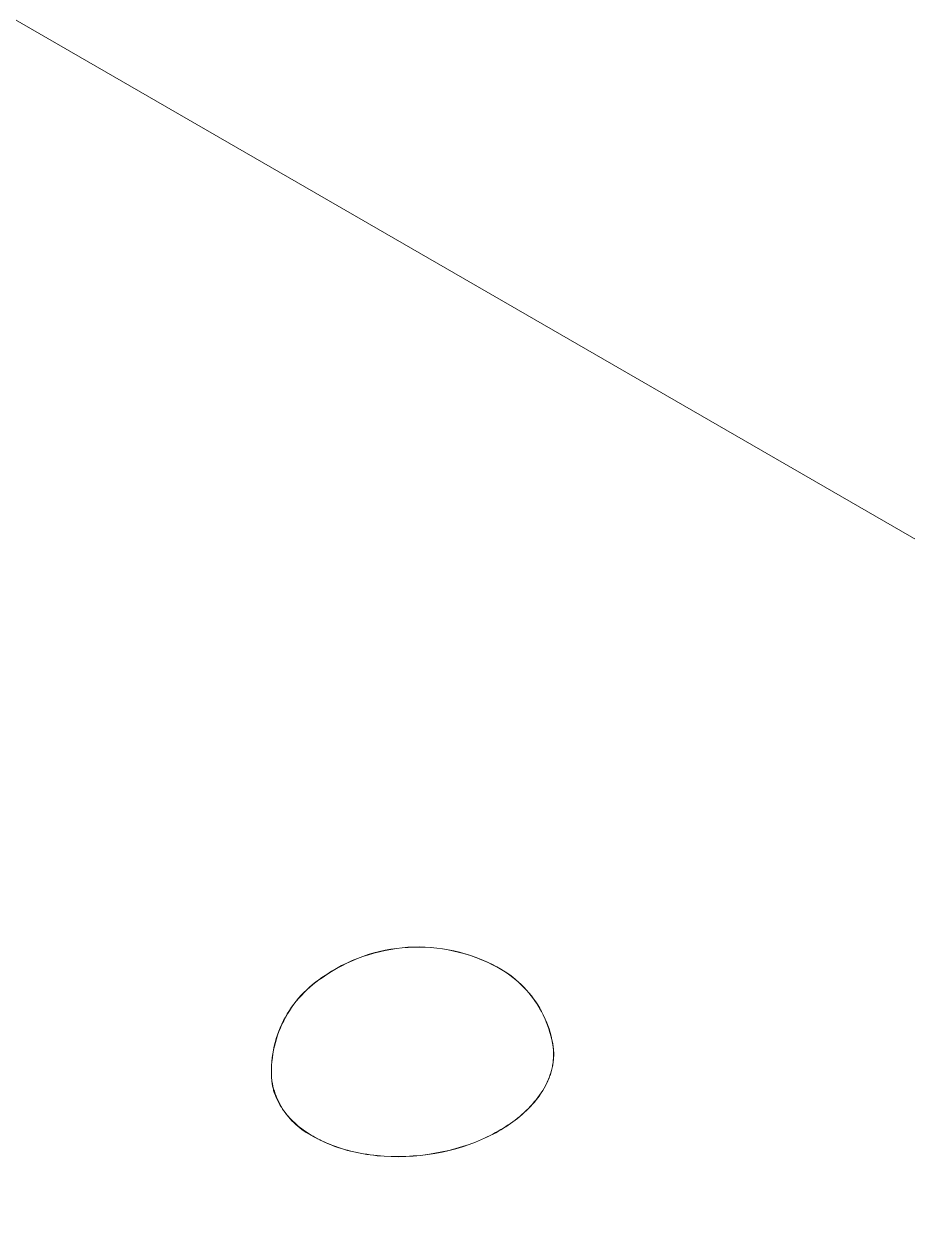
# Model space of a CAD drawing. Header units: inches. Extents: x -4 to 147, y -1 to 99.
# Drawn here: x 139.205 to 140.659, y 40.882 to 42.834 of the extents above; entities that cross this region are included whole.
import ezdxf

# ---------------------------------------------------------------- set-up
doc = ezdxf.new("R2010")
doc.units = ezdxf.units.IN
doc.layers.add('ZANO_R', color=7, linetype='Continuous', lineweight=0)

msp = doc.modelspace()

# ---------------------------------------------------------------- linework, layer by layer
at = {"layer": 'ZANO_R'}
for p, q in [((137.75009, 43.67222), (144.13041, 39.98854)), ((139.77204, 41.30131), (139.78116, 41.304)), ((139.77204, 41.30131), (139.78116, 41.304)), ((139.77224, 41.30107), (139.78135, 41.30376)), ((139.78116, 41.304), (139.79036, 41.30637)), ((139.78116, 41.304), (139.79036, 41.30637)), ((139.78135, 41.30376), (139.79056, 41.30613)), ((139.79036, 41.30637), (139.79964, 41.30842)), ((139.79036, 41.30637), (139.79964, 41.30842)), ((139.79056, 41.30613), (139.79984, 41.30818)), ((139.79964, 41.30842), (139.80899, 41.31015)), ((139.79964, 41.30842), (139.80899, 41.31015)), ((139.79984, 41.30818), (139.80919, 41.30991)), ((139.80899, 41.31015), (139.81839, 41.31155)), ((139.80899, 41.31015), (139.81839, 41.31155)), ((139.80919, 41.30991), (139.81859, 41.31131)), ((139.81839, 41.31155), (139.82783, 41.31262)), ((139.81839, 41.31155), (139.82783, 41.31262)), ((139.81859, 41.31131), (139.82803, 41.31238)), ((139.82783, 41.31262), (139.83731, 41.31337)), ((139.82783, 41.31262), (139.83731, 41.31337)), ((139.82803, 41.31238), (139.83751, 41.31313)), ((139.83731, 41.31337), (139.84681, 41.31378)), ((139.83731, 41.31337), (139.84681, 41.31378)), ((139.83751, 41.31313), (139.847, 41.31354)), ((139.84681, 41.31378), (139.85631, 41.31386)), ((139.84681, 41.31378), (139.85631, 41.31386)), ((139.847, 41.31354), (139.85651, 41.31362)), ((139.85631, 41.31386), (139.86581, 41.31362)), ((139.85631, 41.31386), (139.86581, 41.31362)), ((139.85651, 41.31362), (139.86601, 41.31337)), ((139.86581, 41.31362), (139.8753, 41.31304)), ((139.86581, 41.31362), (139.8753, 41.31304)), ((139.86601, 41.31337), (139.8755, 41.3128)), ((139.8753, 41.31304), (139.88476, 41.31213)), ((139.8753, 41.31304), (139.88476, 41.31213)), ((139.8755, 41.3128), (139.88496, 41.31189)), ((139.88476, 41.31213), (139.89419, 41.31089)), ((139.88476, 41.31213), (139.89419, 41.31089)), ((139.88496, 41.31189), (139.89438, 41.31065)), ((139.89419, 41.31089), (139.90356, 41.30933)), ((139.89419, 41.31089), (139.90356, 41.30933)), ((139.89438, 41.31065), (139.90376, 41.30909)), ((139.90356, 41.30933), (139.91288, 41.30744)), ((139.90356, 41.30933), (139.91288, 41.30744)), ((139.90376, 41.30909), (139.91307, 41.3072)), ((139.91288, 41.30744), (139.92212, 41.30523)), ((139.91288, 41.30744), (139.92212, 41.30523)), ((139.91307, 41.3072), (139.92232, 41.30499)), ((139.92212, 41.30523), (139.93128, 41.3027)), ((139.92212, 41.30523), (139.93128, 41.3027)), ((139.92232, 41.30499), (139.93148, 41.30246)), ((139.93128, 41.3027), (139.94035, 41.29985)), ((139.93128, 41.3027), (139.94035, 41.29985)), ((139.93148, 41.30246), (139.94055, 41.29961)), ((139.7198, 41.27868), (139.72816, 41.2832)), ((139.7198, 41.27868), (139.72816, 41.2832)), ((139.72, 41.27844), (139.72836, 41.28296)), ((139.72816, 41.2832), (139.73668, 41.28743)), ((139.72816, 41.2832), (139.73668, 41.28743)), ((139.72836, 41.28296), (139.73687, 41.28719)), ((139.73668, 41.28743), (139.74533, 41.29136)), ((139.73668, 41.28743), (139.74533, 41.29136)), ((139.73687, 41.28719), (139.74553, 41.29112)), ((139.74533, 41.29136), (139.75412, 41.29498)), ((139.74533, 41.29136), (139.75412, 41.29498)), ((139.74553, 41.29112), (139.75431, 41.29474)), ((139.75412, 41.29498), (139.76302, 41.2983)), ((139.75412, 41.29498), (139.76302, 41.2983)), ((139.75431, 41.29474), (139.76322, 41.29806)), ((139.76302, 41.2983), (139.77204, 41.30131)), ((139.76302, 41.2983), (139.77204, 41.30131)), ((139.76322, 41.29806), (139.77224, 41.30107)), ((139.94035, 41.29985), (139.94932, 41.29669)), ((139.94035, 41.29985), (139.94932, 41.29669)), ((139.94055, 41.29961), (139.94951, 41.29644)), ((139.94932, 41.29669), (139.95816, 41.29321)), ((139.94932, 41.29669), (139.95816, 41.29321)), ((139.94951, 41.29644), (139.95836, 41.29297)), ((139.95816, 41.29321), (139.96689, 41.28944)), ((139.95816, 41.29321), (139.96689, 41.28944)), ((139.95836, 41.29297), (139.96708, 41.28919)), ((139.96689, 41.28944), (139.97547, 41.28536)), ((139.96689, 41.28944), (139.97547, 41.28536)), ((139.96708, 41.28919), (139.97567, 41.28511)), ((139.97547, 41.28536), (139.98391, 41.28098)), ((139.97547, 41.28536), (139.98391, 41.28098)), ((139.97567, 41.28511), (139.98411, 41.28074)), ((139.69046, 41.25979), (139.69573, 41.26341)), ((139.69046, 41.25979), (139.69573, 41.26341)), ((139.69066, 41.25954), (139.69593, 41.26316)), ((139.69573, 41.26341), (139.70358, 41.26877)), ((139.69573, 41.26341), (139.70358, 41.26877)), ((139.69593, 41.26316), (139.70378, 41.26853)), ((139.70358, 41.26877), (139.7116, 41.27387)), ((139.70358, 41.26877), (139.7116, 41.27387)), ((139.70378, 41.26853), (139.7118, 41.27363)), ((139.7116, 41.27387), (139.7198, 41.27868)), ((139.7116, 41.27387), (139.7198, 41.27868)), ((139.7118, 41.27363), (139.72, 41.27844)), ((139.98391, 41.28098), (139.98932, 41.27797)), ((139.98391, 41.28098), (139.98932, 41.27797)), ((139.98411, 41.28074), (139.98951, 41.27773)), ((139.98932, 41.27797), (139.99462, 41.27478)), ((139.98932, 41.27797), (139.99461, 41.27477)), ((139.98951, 41.27773), (139.99481, 41.27453)), ((139.99461, 41.27477), (139.9998, 41.27139)), ((139.99462, 41.27478), (139.9998, 41.2714)), ((139.99481, 41.27453), (140, 41.27116)), ((139.9998, 41.2714), (140.00487, 41.26784)), ((139.9998, 41.27139), (140.00486, 41.26784)), ((140, 41.27116), (140.00507, 41.2676)), ((140.00486, 41.26784), (140.0098, 41.26411)), ((140.00487, 41.26784), (140.00981, 41.26412)), ((140.00507, 41.2676), (140.01001, 41.26387)), ((140.0098, 41.26411), (140.01461, 41.26021)), ((140.00981, 41.26412), (140.01462, 41.26022)), ((140.01001, 41.26387), (140.01482, 41.25998)), ((139.66613, 41.23909), (139.67071, 41.24356)), ((139.66613, 41.23909), (139.67071, 41.24356)), ((139.66633, 41.23884), (139.6709, 41.24331)), ((139.67071, 41.24356), (139.67543, 41.24787)), ((139.67071, 41.24356), (139.67543, 41.24787)), ((139.6709, 41.24331), (139.67563, 41.24762)), ((139.67543, 41.24787), (139.6803, 41.25201)), ((139.67543, 41.24787), (139.6803, 41.25201)), ((139.67563, 41.24762), (139.6805, 41.25177)), ((139.6803, 41.25201), (139.68532, 41.25599)), ((139.6803, 41.25201), (139.68532, 41.25599)), ((139.6805, 41.25177), (139.68551, 41.25574)), ((139.68532, 41.25599), (139.69046, 41.25979)), ((139.68532, 41.25599), (139.69046, 41.25979)), ((139.68551, 41.25574), (139.69066, 41.25954)), ((140.01461, 41.26021), (140.01928, 41.25615)), ((140.01462, 41.26022), (140.01929, 41.25616)), ((140.01482, 41.25998), (140.01949, 41.25592)), ((140.01928, 41.25615), (140.02381, 41.25193)), ((140.01929, 41.25616), (140.02382, 41.25194)), ((140.01949, 41.25592), (140.02401, 41.25169)), ((140.02381, 41.25193), (140.02818, 41.24755)), ((140.02382, 41.25194), (140.02819, 41.24756)), ((140.02401, 41.25169), (140.02839, 41.24732)), ((140.02818, 41.24755), (140.0324, 41.24303)), ((140.02819, 41.24756), (140.03242, 41.24304)), ((140.02839, 41.24732), (140.03261, 41.2428)), ((139.64945, 41.21971), (139.65337, 41.22477)), ((139.64945, 41.21971), (139.65337, 41.22477)), ((139.64965, 41.21947), (139.65357, 41.22453)), ((139.65337, 41.22477), (139.65746, 41.22969)), ((139.65337, 41.22477), (139.65746, 41.22969)), ((139.65357, 41.22453), (139.65765, 41.22944)), ((139.65746, 41.22969), (139.66171, 41.23446)), ((139.65746, 41.22969), (139.66171, 41.23446)), ((139.65765, 41.22944), (139.66191, 41.23422)), ((139.66171, 41.23446), (139.66613, 41.23909)), ((139.66171, 41.23446), (139.66613, 41.23909)), ((139.66191, 41.23422), (139.66633, 41.23884)), ((140.0324, 41.24303), (140.03647, 41.23836)), ((140.03242, 41.24304), (140.03648, 41.23837)), ((140.03261, 41.2428), (140.03668, 41.23813)), ((140.03647, 41.23836), (140.04037, 41.23355)), ((140.03648, 41.23837), (140.04038, 41.23356)), ((140.03668, 41.23813), (140.04058, 41.23332)), ((140.04037, 41.23355), (140.0441, 41.22861)), ((140.04038, 41.23356), (140.04411, 41.22862)), ((140.04058, 41.23332), (140.04431, 41.22838)), ((140.0441, 41.22861), (140.04766, 41.22355)), ((140.04411, 41.22862), (140.04767, 41.22356)), ((140.04431, 41.22838), (140.04787, 41.22332)), ((140.04767, 41.22356), (140.05105, 41.21838)), ((139.63877, 41.20378), (139.64215, 41.20921)), ((139.63877, 41.20378), (139.64215, 41.20921)), ((139.63897, 41.20354), (139.64235, 41.20897)), ((139.64215, 41.20921), (139.64571, 41.21452)), ((139.64215, 41.20921), (139.64571, 41.21452)), ((139.64235, 41.20897), (139.64591, 41.21428)), ((139.64571, 41.21452), (139.64945, 41.21971)), ((139.64571, 41.21452), (139.64945, 41.21971)), ((139.64591, 41.21428), (139.64965, 41.21947)), ((140.04766, 41.22355), (140.05104, 41.21837)), ((140.04787, 41.22332), (140.05125, 41.21813)), ((140.05104, 41.21837), (140.05423, 41.21307)), ((140.05105, 41.21838), (140.05425, 41.21308)), ((140.05125, 41.21813), (140.05445, 41.21283)), ((140.05423, 41.21307), (140.05725, 41.20766)), ((140.05425, 41.21308), (140.05726, 41.20767)), ((140.05445, 41.21283), (140.05746, 41.20743)), ((140.05725, 41.20766), (140.06007, 41.20215)), ((140.05726, 41.20767), (140.06009, 41.20216)), ((140.05746, 41.20743), (140.06028, 41.20192)), ((139.6272, 41.18098), (139.6298, 41.18683)), ((139.6272, 41.18098), (139.6298, 41.18683)), ((139.6274, 41.18074), (139.63, 41.18658)), ((139.6298, 41.18683), (139.6326, 41.19258)), ((139.6298, 41.18683), (139.6326, 41.19258)), ((139.63, 41.18658), (139.63279, 41.19234)), ((139.6326, 41.19258), (139.63559, 41.19823)), ((139.6326, 41.19258), (139.63559, 41.19823)), ((139.63279, 41.19234), (139.63579, 41.19799)), ((139.63559, 41.19823), (139.63877, 41.20378)), ((139.63559, 41.19823), (139.63877, 41.20378)), ((139.63579, 41.19799), (139.63897, 41.20354)), ((140.06007, 41.20215), (140.0627, 41.19655)), ((140.06009, 41.20216), (140.06272, 41.19656)), ((140.06028, 41.20192), (140.06291, 41.19632)), ((140.0627, 41.19655), (140.06514, 41.19086)), ((140.06272, 41.19656), (140.06515, 41.19087)), ((140.06291, 41.19632), (140.06535, 41.19063)), ((140.06514, 41.19086), (140.06738, 41.18509)), ((140.06515, 41.19087), (140.06739, 41.1851)), ((140.06535, 41.19063), (140.06759, 41.18486)), ((140.06738, 41.18509), (140.06941, 41.17925)), ((140.06739, 41.1851), (140.06942, 41.17925)), ((140.06759, 41.18486), (140.06962, 41.17901)), ((139.62064, 41.16296), (139.62262, 41.16904)), ((139.62064, 41.16296), (139.62262, 41.16904)), ((139.62084, 41.16272), (139.62282, 41.1688)), ((139.62262, 41.16904), (139.62481, 41.17505)), ((139.62262, 41.16904), (139.62481, 41.17505)), ((139.62282, 41.1688), (139.625, 41.17481)), ((139.62481, 41.17505), (139.6272, 41.18098)), ((139.62481, 41.17505), (139.6272, 41.18098)), ((139.625, 41.17481), (139.6274, 41.18074)), ((140.06941, 41.17925), (140.07125, 41.17334)), ((140.06942, 41.17925), (140.07126, 41.17334)), ((140.06962, 41.17901), (140.07145, 41.1731)), ((140.07125, 41.17334), (140.07287, 41.16737)), ((140.07126, 41.17334), (140.07288, 41.16737)), ((140.07145, 41.1731), (140.07308, 41.16713)), ((140.07287, 41.16737), (140.07429, 41.16134)), ((140.07288, 41.16737), (140.0743, 41.16135)), ((140.07308, 41.16713), (140.0745, 41.1611)), ((139.61597, 41.14435), (139.61731, 41.15061)), ((139.61597, 41.14435), (139.61731, 41.15061)), ((139.61617, 41.14411), (139.61751, 41.15036)), ((139.61731, 41.15061), (139.61887, 41.15681)), ((139.61731, 41.15061), (139.61887, 41.15681)), ((139.61751, 41.15036), (139.61907, 41.15657)), ((139.61887, 41.15681), (139.62064, 41.16296)), ((139.61887, 41.15681), (139.62064, 41.16296)), ((139.61907, 41.15657), (139.62084, 41.16272)), ((140.07429, 41.16134), (140.0755, 41.15527)), ((140.0743, 41.16135), (140.07551, 41.15528)), ((140.0745, 41.1611), (140.0757, 41.15503)), ((140.0755, 41.15527), (140.0765, 41.14917)), ((140.07551, 41.15528), (140.0765, 41.14917)), ((140.0757, 41.15503), (140.0767, 41.14893)), ((140.0765, 41.14917), (140.07674, 41.14705)), ((140.0765, 41.14917), (140.07674, 41.14705)), ((140.07693, 41.14681), (140.0767, 41.14893)), ((140.07674, 41.14705), (140.07692, 41.14494)), ((140.07674, 41.14705), (140.07692, 41.14494)), ((140.07712, 41.14469), (140.07693, 41.14681)), ((139.61324, 41.12537), (139.61393, 41.13173)), ((139.61324, 41.12537), (139.61393, 41.13173)), ((139.61344, 41.12512), (139.61413, 41.13148)), ((139.61393, 41.13173), (139.61484, 41.13806)), ((139.61393, 41.13173), (139.61484, 41.13806)), ((139.61413, 41.13148), (139.61504, 41.13781)), ((139.61484, 41.13806), (139.61597, 41.14435)), ((139.61484, 41.13806), (139.61597, 41.14435)), ((139.61504, 41.13781), (139.61617, 41.14411)), ((140.07674, 41.12785), (140.07651, 41.1257)), ((140.07674, 41.12785), (140.07651, 41.1257)), ((140.07671, 41.12546), (140.07694, 41.1276)), ((140.07692, 41.12999), (140.07674, 41.12785)), ((140.07692, 41.12999), (140.07674, 41.12785)), ((140.07692, 41.14494), (140.07706, 41.14281)), ((140.07692, 41.14494), (140.07706, 41.14281)), ((140.07706, 41.13213), (140.07692, 41.12999)), ((140.07706, 41.13213), (140.07692, 41.12999)), ((140.07694, 41.1276), (140.07712, 41.12975)), ((140.07706, 41.14281), (140.07715, 41.14068)), ((140.07706, 41.14281), (140.07715, 41.14068)), ((140.07715, 41.13427), (140.07706, 41.13213)), ((140.07715, 41.13427), (140.07706, 41.13213)), ((140.07726, 41.14257), (140.07712, 41.14469)), ((140.07712, 41.12975), (140.07726, 41.13189)), ((140.07715, 41.14068), (140.0772, 41.13855)), ((140.07715, 41.14068), (140.0772, 41.13855)), ((140.0772, 41.13641), (140.07715, 41.13427)), ((140.0772, 41.13641), (140.07715, 41.13427)), ((140.0772, 41.13855), (140.0772, 41.13641)), ((140.0772, 41.13855), (140.0772, 41.13641)), ((140.07735, 41.14044), (140.07726, 41.14257)), ((140.07726, 41.13189), (140.07735, 41.13403)), ((140.0774, 41.13831), (140.07735, 41.14044)), ((140.07735, 41.13403), (140.0774, 41.13617)), ((140.0774, 41.13617), (140.0774, 41.13831)), ((139.61249, 41.1062), (139.61252, 41.1126)), ((139.61249, 41.1062), (139.61252, 41.1126)), ((139.61252, 41.1126), (139.61277, 41.11899)), ((139.61252, 41.1126), (139.61277, 41.11899)), ((139.61269, 41.10596), (139.61272, 41.11235)), ((139.61272, 41.11235), (139.61297, 41.11875)), ((139.61277, 41.11899), (139.61324, 41.12537)), ((139.61277, 41.11899), (139.61324, 41.12537)), ((139.61297, 41.11875), (139.61344, 41.12512)), ((140.07241, 41.1065), (140.07174, 41.10438)), ((140.07241, 41.1065), (140.07174, 41.10438)), ((140.07305, 41.10861), (140.07241, 41.1065)), ((140.07305, 41.10861), (140.07241, 41.1065)), ((140.07261, 41.10625), (140.07324, 41.10837)), ((140.07364, 41.11074), (140.07305, 41.10861)), ((140.07364, 41.11074), (140.07305, 41.10861)), ((140.07324, 41.10837), (140.07383, 41.1105)), ((140.07418, 41.11287), (140.07364, 41.11074)), ((140.07418, 41.11287), (140.07364, 41.11074)), ((140.07383, 41.1105), (140.07438, 41.11262)), ((140.07468, 41.115), (140.07418, 41.11287)), ((140.07468, 41.115), (140.07418, 41.11287)), ((140.07438, 41.11262), (140.07488, 41.11476)), ((140.07514, 41.11713), (140.07468, 41.115)), ((140.07514, 41.11713), (140.07468, 41.115)), ((140.07488, 41.11476), (140.07533, 41.11689)), ((140.07555, 41.11927), (140.07514, 41.11713)), ((140.07555, 41.11927), (140.07514, 41.11713)), ((140.07533, 41.11689), (140.07575, 41.11903)), ((140.07592, 41.12141), (140.07555, 41.11927)), ((140.07592, 41.12141), (140.07555, 41.11927)), ((140.07575, 41.11903), (140.07611, 41.12117)), ((140.07624, 41.12356), (140.07592, 41.12141)), ((140.07624, 41.12356), (140.07592, 41.12141)), ((140.07611, 41.12117), (140.07643, 41.12332)), ((140.07651, 41.1257), (140.07624, 41.12356)), ((140.07651, 41.1257), (140.07624, 41.12356)), ((140.07643, 41.12332), (140.07671, 41.12546)), ((139.61268, 41.09981), (139.61249, 41.1062)), ((139.61268, 41.09981), (139.61249, 41.1062)), ((139.61309, 41.09342), (139.61268, 41.09981)), ((139.61309, 41.09342), (139.61268, 41.09981)), ((139.61288, 41.09956), (139.61269, 41.10596)), ((139.61329, 41.09318), (139.61288, 41.09956)), ((139.61332, 41.09166), (139.61309, 41.09342)), ((139.61332, 41.09166), (139.61309, 41.09342)), ((139.61329, 41.09318), (139.61412, 41.08889)), ((139.61358, 41.0899), (139.61332, 41.09166)), ((139.61358, 41.0899), (139.61332, 41.09166)), ((139.61387, 41.08815), (139.61358, 41.0899)), ((139.61387, 41.08815), (139.61358, 41.0899)), ((139.6142, 41.0864), (139.61387, 41.08815)), ((139.6142, 41.0864), (139.61387, 41.08815)), ((139.61412, 41.08889), (139.6151, 41.08463)), ((140.06583, 41.08981), (140.06378, 41.08573)), ((140.06583, 41.08981), (140.06378, 41.08573)), ((140.06397, 41.08549), (140.06602, 41.08957)), ((140.06679, 41.09187), (140.06583, 41.08981)), ((140.06679, 41.09187), (140.06583, 41.08981)), ((140.06602, 41.08957), (140.06699, 41.09162)), ((140.06772, 41.09393), (140.06679, 41.09187)), ((140.06772, 41.09393), (140.06679, 41.09187)), ((140.06699, 41.09162), (140.06792, 41.09369)), ((140.06861, 41.096), (140.06772, 41.09393)), ((140.06861, 41.096), (140.06772, 41.09393)), ((140.06792, 41.09369), (140.0688, 41.09576)), ((140.06945, 41.09809), (140.06861, 41.096)), ((140.06945, 41.09809), (140.06861, 41.096)), ((140.0688, 41.09576), (140.06965, 41.09785)), ((140.07026, 41.10018), (140.06945, 41.09809)), ((140.07026, 41.10018), (140.06945, 41.09809)), ((140.06965, 41.09785), (140.07045, 41.09994)), ((140.07102, 41.10228), (140.07026, 41.10018)), ((140.07102, 41.10228), (140.07026, 41.10018)), ((140.07045, 41.09994), (140.07121, 41.10204)), ((140.07174, 41.10438), (140.07102, 41.10228)), ((140.07174, 41.10438), (140.07102, 41.10228)), ((140.07121, 41.10204), (140.07193, 41.10414)), ((140.07193, 41.10414), (140.07261, 41.10625)), ((139.61455, 41.08466), (139.6142, 41.0864)), ((139.61455, 41.08466), (139.6142, 41.0864)), ((139.61494, 41.08293), (139.61455, 41.08466)), ((139.61494, 41.08293), (139.61455, 41.08466)), ((139.61536, 41.0812), (139.61494, 41.08293)), ((139.61536, 41.0812), (139.61494, 41.08293)), ((139.6151, 41.08463), (139.61623, 41.08041)), ((139.61581, 41.07948), (139.61536, 41.0812)), ((139.61581, 41.07948), (139.61536, 41.0812)), ((139.61629, 41.07776), (139.61581, 41.07948)), ((139.61629, 41.07776), (139.61581, 41.07948)), ((139.61623, 41.08041), (139.6175, 41.07623)), ((139.6168, 41.07606), (139.61629, 41.07776)), ((139.6168, 41.07606), (139.61629, 41.07776)), ((139.61734, 41.07436), (139.6168, 41.07606)), ((139.61734, 41.07436), (139.6168, 41.07606)), ((139.61791, 41.07267), (139.61734, 41.07436)), ((139.61791, 41.07267), (139.61734, 41.07436)), ((139.6175, 41.07623), (139.61892, 41.0721)), ((139.61915, 41.06932), (139.61791, 41.07267)), ((139.61915, 41.06932), (139.61791, 41.07267)), ((139.61892, 41.0721), (139.62048, 41.06801)), ((139.6205, 41.066), (139.61915, 41.06932)), ((139.6205, 41.066), (139.61915, 41.06932)), ((139.62048, 41.06801), (139.62218, 41.06399)), ((140.05408, 41.06992), (140.05131, 41.06611)), ((140.05408, 41.06992), (140.05131, 41.06611)), ((140.05151, 41.06587), (140.05428, 41.06968)), ((140.05672, 41.07379), (140.05408, 41.06992)), ((140.05672, 41.07379), (140.05408, 41.06992)), ((140.05428, 41.06968), (140.05691, 41.07355)), ((140.05922, 41.07772), (140.05672, 41.07379)), ((140.05922, 41.07772), (140.05672, 41.07379)), ((140.05691, 41.07355), (140.05941, 41.07748)), ((140.06157, 41.0817), (140.05922, 41.07772)), ((140.06157, 41.0817), (140.05922, 41.07772)), ((140.05941, 41.07748), (140.06177, 41.08146)), ((140.06378, 41.08573), (140.06157, 41.0817)), ((140.06378, 41.08573), (140.06157, 41.0817)), ((140.06177, 41.08146), (140.06397, 41.08549)), ((139.62197, 41.06273), (139.6205, 41.066)), ((139.62197, 41.06273), (139.6205, 41.066)), ((139.62355, 41.0595), (139.62197, 41.06273)), ((139.62355, 41.0595), (139.62197, 41.06273)), ((139.62218, 41.06399), (139.62401, 41.06002)), ((139.62525, 41.05631), (139.62355, 41.0595)), ((139.62525, 41.05631), (139.62355, 41.0595)), ((139.62401, 41.06002), (139.62599, 41.05612)), ((139.62705, 41.05316), (139.62525, 41.05631)), ((139.62705, 41.05316), (139.62525, 41.05631)), ((139.62599, 41.05612), (139.62809, 41.05229)), ((139.62896, 41.05007), (139.62705, 41.05316)), ((139.62896, 41.05007), (139.62705, 41.05316)), ((139.62809, 41.05229), (139.63033, 41.04854)), ((139.63097, 41.04703), (139.62896, 41.05007)), ((139.63097, 41.04703), (139.62896, 41.05007)), ((139.63033, 41.04854), (139.6327, 41.04487)), ((140.03567, 41.04807), (140.03222, 41.04468)), ((140.03567, 41.04807), (140.03222, 41.04468)), ((140.03902, 41.05154), (140.03567, 41.04807)), ((140.03902, 41.05154), (140.03567, 41.04807)), ((140.03586, 41.04783), (140.03921, 41.05129)), ((140.04226, 41.05508), (140.03902, 41.05154)), ((140.04226, 41.05508), (140.03902, 41.05154)), ((140.03921, 41.05129), (140.04246, 41.05483)), ((140.0454, 41.05869), (140.04226, 41.05508)), ((140.0454, 41.05869), (140.04226, 41.05508)), ((140.04246, 41.05483), (140.04559, 41.05844)), ((140.04841, 41.06237), (140.0454, 41.05869)), ((140.04841, 41.06237), (140.0454, 41.05869)), ((140.04559, 41.05844), (140.04861, 41.06212)), ((140.05131, 41.06611), (140.04841, 41.06237)), ((140.05131, 41.06611), (140.04841, 41.06237)), ((140.04861, 41.06212), (140.05151, 41.06587)), ((139.63309, 41.04404), (139.63097, 41.04703)), ((139.63309, 41.04404), (139.63097, 41.04703)), ((139.6327, 41.04487), (139.63519, 41.04128)), ((139.6353, 41.0411), (139.63309, 41.04404)), ((139.6353, 41.0411), (139.63309, 41.04404)), ((139.63519, 41.04128), (139.6378, 41.03778)), ((139.6376, 41.03821), (139.6353, 41.0411)), ((139.6376, 41.03821), (139.6353, 41.0411)), ((139.64, 41.03539), (139.6376, 41.03821)), ((139.64, 41.03539), (139.6376, 41.03821)), ((139.6378, 41.03778), (139.64054, 41.03437)), ((139.64248, 41.03262), (139.64, 41.03539)), ((139.64248, 41.03262), (139.64, 41.03539)), ((139.64054, 41.03437), (139.64339, 41.03105)), ((139.64505, 41.02991), (139.64248, 41.03262)), ((139.64505, 41.02991), (139.64248, 41.03262)), ((139.64339, 41.03105), (139.64635, 41.02784)), ((139.6477, 41.02726), (139.64505, 41.02991)), ((139.6477, 41.02726), (139.64505, 41.02991)), ((140.01373, 41.02892), (140.00982, 41.02602)), ((140.01373, 41.02892), (140.00982, 41.02602)), ((140.01002, 41.02578), (140.01392, 41.02868)), ((140.01757, 41.03191), (140.01373, 41.02892)), ((140.01757, 41.03191), (140.01373, 41.02892)), ((140.01392, 41.02868), (140.01777, 41.03167)), ((140.02135, 41.03498), (140.01757, 41.03191)), ((140.02135, 41.03498), (140.01757, 41.03191)), ((140.01777, 41.03167), (140.02155, 41.03474)), ((140.02506, 41.03814), (140.02135, 41.03498)), ((140.02506, 41.03814), (140.02135, 41.03498)), ((140.02155, 41.03474), (140.02525, 41.03789)), ((140.02868, 41.04137), (140.02506, 41.03814)), ((140.02868, 41.04137), (140.02506, 41.03814)), ((140.02525, 41.03789), (140.02888, 41.04113)), ((140.03222, 41.04468), (140.02868, 41.04137)), ((140.03222, 41.04468), (140.02868, 41.04137)), ((140.02888, 41.04113), (140.03242, 41.04444)), ((140.03242, 41.04444), (140.03586, 41.04783)), ((139.64635, 41.02784), (139.64942, 41.02473)), ((139.65043, 41.02467), (139.6477, 41.02726)), ((139.65043, 41.02467), (139.6477, 41.02726)), ((139.64942, 41.02473), (139.6526, 41.02173)), ((139.65323, 41.02214), (139.65043, 41.02467)), ((139.65323, 41.02214), (139.65043, 41.02467)), ((139.6526, 41.02173), (139.65588, 41.01885)), ((139.65609, 41.01968), (139.65323, 41.02214)), ((139.65609, 41.01968), (139.65323, 41.02214)), ((139.65588, 41.01885), (139.65926, 41.01607)), ((139.65903, 41.01728), (139.65609, 41.01968)), ((139.65903, 41.01728), (139.65609, 41.01968)), ((139.66203, 41.01494), (139.65903, 41.01728)), ((139.66203, 41.01494), (139.65903, 41.01728)), ((139.65926, 41.01607), (139.66273, 41.01342)), ((139.66509, 41.01267), (139.66203, 41.01494)), ((139.66509, 41.01267), (139.66203, 41.01494)), ((139.66273, 41.01342), (139.66629, 41.01089)), ((139.6682, 41.01046), (139.66509, 41.01267)), ((139.6682, 41.01046), (139.66509, 41.01267)), ((139.66629, 41.01089), (139.66994, 41.00848)), ((139.67137, 41.00832), (139.6682, 41.01046)), ((139.67137, 41.00832), (139.6682, 41.01046)), ((139.98609, 41.01075), (139.98174, 41.00833)), ((139.98609, 41.01075), (139.98174, 41.00833)), ((139.98194, 41.00809), (139.98628, 41.01051)), ((139.99032, 41.01321), (139.98609, 41.01075)), ((139.99032, 41.01321), (139.98609, 41.01075)), ((139.98628, 41.01051), (139.99052, 41.01297)), ((139.99445, 41.01571), (139.99032, 41.01321)), ((139.99445, 41.01571), (139.99032, 41.01321)), ((139.99052, 41.01297), (139.99464, 41.01547)), ((139.99846, 41.01824), (139.99445, 41.01571)), ((139.99846, 41.01824), (139.99445, 41.01571)), ((139.99464, 41.01547), (139.99866, 41.018)), ((140.00236, 41.02081), (139.99846, 41.01824)), ((140.00236, 41.02081), (139.99846, 41.01824)), ((139.99866, 41.018), (140.00256, 41.02057)), ((140.00615, 41.0234), (140.00236, 41.02081)), ((140.00615, 41.0234), (140.00236, 41.02081)), ((140.00256, 41.02057), (140.00634, 41.02316)), ((140.00982, 41.02602), (140.00615, 41.0234)), ((140.00982, 41.02602), (140.00615, 41.0234)), ((140.00634, 41.02316), (140.01002, 41.02578)), ((139.66994, 41.00848), (139.67367, 41.0062)), ((139.67459, 41.00624), (139.67137, 41.00832)), ((139.67459, 41.00624), (139.67137, 41.00832)), ((139.67367, 41.0062), (139.67747, 41.00405)), ((139.67785, 41.00422), (139.67459, 41.00624)), ((139.67785, 41.00422), (139.67459, 41.00624)), ((139.67747, 41.00405), (139.68135, 41.00203)), ((139.68115, 41.00227), (139.67785, 41.00422)), ((139.68115, 41.00227), (139.67785, 41.00422)), ((139.68485, 41.00019), (139.68115, 41.00227)), ((139.68485, 41.00019), (139.68115, 41.00227)), ((139.68135, 41.00203), (139.68505, 40.99994)), ((139.68867, 40.99814), (139.68485, 41.00019)), ((139.68867, 40.99814), (139.68485, 41.00019)), ((139.68505, 40.99994), (139.68887, 40.9979)), ((139.6926, 40.99614), (139.68867, 40.99814)), ((139.6926, 40.99614), (139.68867, 40.99814)), ((139.68887, 40.9979), (139.69279, 40.9959)), ((139.69664, 40.99419), (139.6926, 40.99614)), ((139.69664, 40.99419), (139.6926, 40.99614)), ((139.69279, 40.9959), (139.69684, 40.99395)), ((139.70079, 40.99229), (139.69664, 40.99419)), ((139.70079, 40.99229), (139.69664, 40.99419)), ((139.69684, 40.99395), (139.70099, 40.99205)), ((139.70506, 40.99044), (139.70079, 40.99229)), ((139.70506, 40.99044), (139.70079, 40.99229)), ((139.70099, 40.99205), (139.70525, 40.9902)), ((139.70943, 40.98865), (139.70506, 40.99044)), ((139.70943, 40.98865), (139.70506, 40.99044)), ((139.70525, 40.9902), (139.70963, 40.98841)), ((139.94839, 40.99279), (139.938, 40.9889)), ((139.94839, 40.99279), (139.938, 40.9889)), ((139.93819, 40.98866), (139.94859, 40.99255)), ((139.95842, 40.99695), (139.94839, 40.99279)), ((139.95842, 40.99695), (139.94839, 40.99279)), ((139.94859, 40.99255), (139.95862, 40.99671)), ((139.96329, 40.99912), (139.95842, 40.99695)), ((139.96329, 40.99912), (139.95842, 40.99695)), ((139.95862, 40.99671), (139.96349, 40.99887)), ((139.96806, 41.00134), (139.96329, 40.99912)), ((139.96806, 41.00134), (139.96329, 40.99912)), ((139.96349, 40.99887), (139.96826, 41.0011)), ((139.97273, 41.00362), (139.96806, 41.00134)), ((139.97273, 41.00362), (139.96806, 41.00134)), ((139.96826, 41.0011), (139.97292, 41.00338)), ((139.97729, 41.00595), (139.97273, 41.00362)), ((139.97729, 41.00595), (139.97273, 41.00362)), ((139.97292, 41.00338), (139.97748, 41.00571)), ((139.98174, 41.00833), (139.97729, 41.00595)), ((139.98174, 41.00833), (139.97729, 41.00595)), ((139.97748, 41.00571), (139.98194, 41.00809)), ((139.71391, 40.98692), (139.70943, 40.98865)), ((139.71391, 40.98692), (139.70943, 40.98865)), ((139.70963, 40.98841), (139.71411, 40.98668)), ((139.7185, 40.98525), (139.71391, 40.98692)), ((139.7185, 40.98525), (139.71391, 40.98692)), ((139.71411, 40.98668), (139.71869, 40.98501)), ((139.72319, 40.98365), (139.7185, 40.98525)), ((139.72319, 40.98365), (139.7185, 40.98525)), ((139.71869, 40.98501), (139.72338, 40.98341)), ((139.72798, 40.98211), (139.72319, 40.98365)), ((139.72798, 40.98211), (139.72319, 40.98365)), ((139.72338, 40.98341), (139.72818, 40.98187)), ((139.73287, 40.98065), (139.72798, 40.98211)), ((139.73287, 40.98065), (139.72798, 40.98211)), ((139.72818, 40.98187), (139.73307, 40.98041)), ((139.73786, 40.97926), (139.73287, 40.98065)), ((139.73786, 40.97926), (139.73287, 40.98065)), ((139.73307, 40.98041), (139.73806, 40.97902)), ((139.74295, 40.97795), (139.73786, 40.97926)), ((139.74295, 40.97795), (139.73786, 40.97926)), ((139.73806, 40.97902), (139.74314, 40.9777)), ((139.74812, 40.97671), (139.74295, 40.97795)), ((139.74812, 40.97671), (139.74295, 40.97795)), ((139.74314, 40.9777), (139.74832, 40.97647)), ((139.75338, 40.97556), (139.74812, 40.97671)), ((139.75338, 40.97556), (139.74812, 40.97671)), ((139.74832, 40.97647), (139.75358, 40.97532)), ((139.75873, 40.97449), (139.75338, 40.97556)), ((139.75873, 40.97449), (139.75338, 40.97556)), ((139.75358, 40.97532), (139.75893, 40.97425)), ((139.76415, 40.97351), (139.75873, 40.97449)), ((139.76415, 40.97351), (139.75873, 40.97449)), ((139.75893, 40.97425), (139.76435, 40.97326)), ((139.76965, 40.97261), (139.76415, 40.97351)), ((139.76965, 40.97261), (139.76415, 40.97351)), ((139.76435, 40.97326), (139.76985, 40.97237)), ((139.77523, 40.97181), (139.76965, 40.97261)), ((139.77523, 40.97181), (139.76965, 40.97261)), ((139.76985, 40.97237), (139.77542, 40.97157)), ((139.78086, 40.9711), (139.77523, 40.97181)), ((139.78086, 40.9711), (139.77523, 40.97181)), ((139.77542, 40.97157), (139.78106, 40.97086)), ((139.78656, 40.97048), (139.78086, 40.9711)), ((139.78656, 40.97048), (139.78086, 40.9711)), ((139.78106, 40.97086), (139.78676, 40.97024)), ((139.79813, 40.96954), (139.78656, 40.97048)), ((139.79813, 40.96954), (139.78656, 40.97048)), ((139.78676, 40.97024), (139.79832, 40.96929)), ((139.85779, 40.97083), (139.84577, 40.96976)), ((139.85779, 40.97083), (139.84577, 40.96976)), ((139.84597, 40.96952), (139.85799, 40.97059)), ((139.86977, 40.97231), (139.85779, 40.97083)), ((139.86977, 40.97231), (139.85779, 40.97083)), ((139.85799, 40.97059), (139.86996, 40.97207)), ((139.88164, 40.97417), (139.86977, 40.97231)), ((139.88164, 40.97417), (139.86977, 40.97231)), ((139.86996, 40.97207), (139.88184, 40.97393)), ((139.89337, 40.97642), (139.88164, 40.97417)), ((139.89337, 40.97642), (139.88164, 40.97417)), ((139.88184, 40.97393), (139.89357, 40.97618)), ((139.90491, 40.97903), (139.89337, 40.97642)), ((139.90491, 40.97903), (139.89337, 40.97642)), ((139.89357, 40.97618), (139.90511, 40.97879)), ((139.91622, 40.982), (139.90491, 40.97903)), ((139.91622, 40.982), (139.90491, 40.97903)), ((139.90511, 40.97879), (139.91642, 40.98175)), ((139.92726, 40.98529), (139.91622, 40.982)), ((139.92726, 40.98529), (139.91622, 40.982)), ((139.91642, 40.98175), (139.92746, 40.98505)), ((139.938, 40.9889), (139.92726, 40.98529)), ((139.938, 40.9889), (139.92726, 40.98529)), ((139.92746, 40.98505), (139.93819, 40.98866)), ((139.80987, 40.96899), (139.79813, 40.96954)), ((139.80987, 40.96899), (139.79813, 40.96954)), ((139.79832, 40.96929), (139.81007, 40.96874)), ((139.82176, 40.96884), (139.80987, 40.96899)), ((139.82176, 40.96884), (139.80987, 40.96899)), ((139.81007, 40.96874), (139.82196, 40.9686)), ((139.83374, 40.9691), (139.82176, 40.96884)), ((139.83374, 40.9691), (139.82176, 40.96884)), ((139.82196, 40.9686), (139.83394, 40.96885)), ((139.84577, 40.96976), (139.83374, 40.9691)), ((139.84577, 40.96976), (139.83374, 40.9691)), ((139.83394, 40.96885), (139.84597, 40.96952))]:
    msp.add_line(p, q, dxfattribs=at)

doc.saveas('drawing.dxf')
